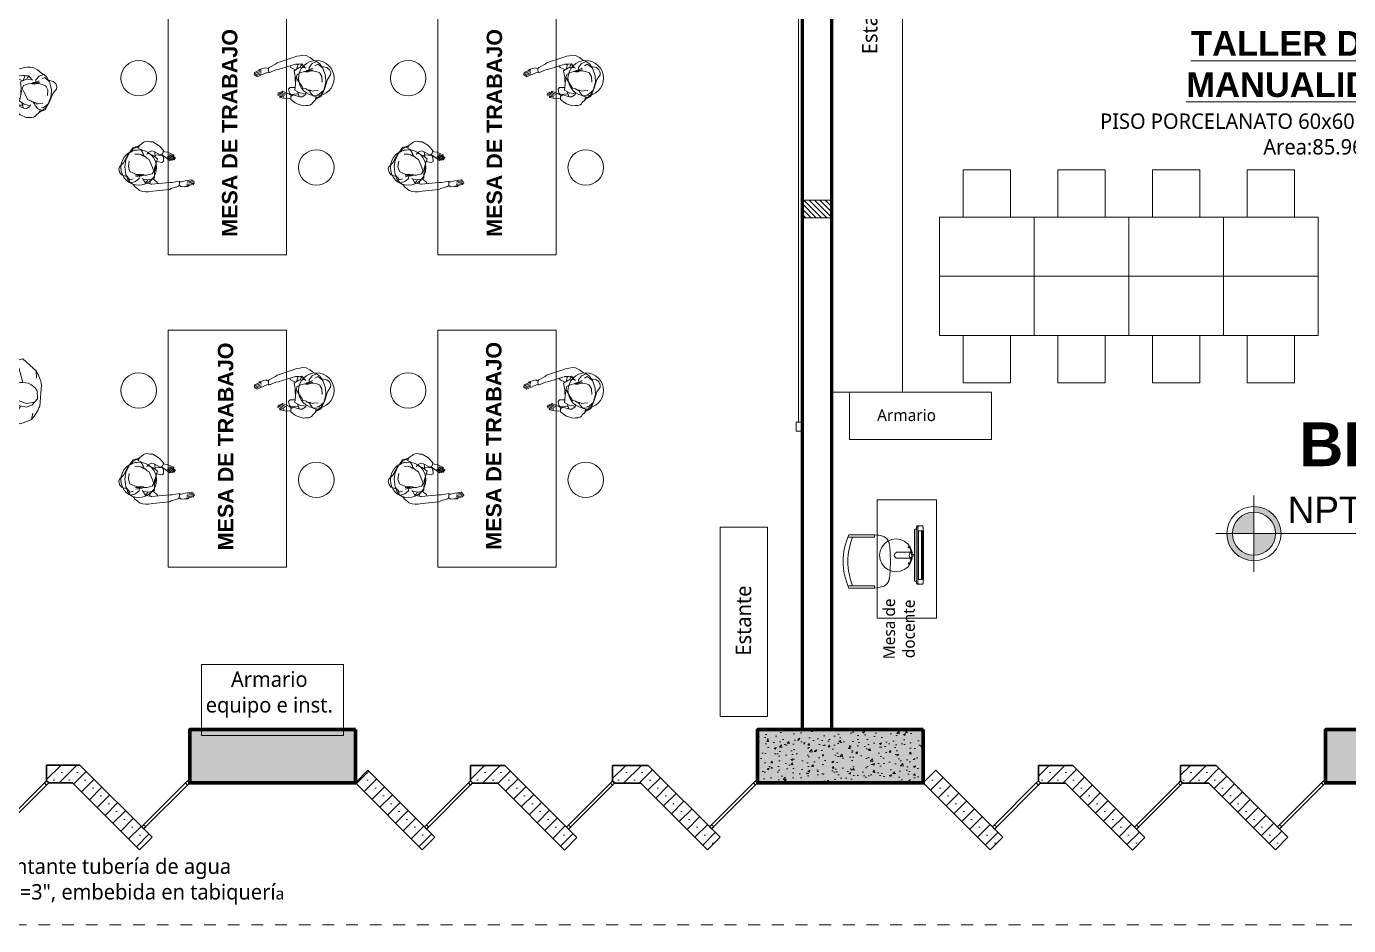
# Model space of a CAD drawing. Header units: millimetres. Extents: x 1 to 121, y 0 to 90.
# Drawn here: x 29.97 to 41.14, y 10.22 to 17.82 of the extents above; entities that cross this region are included whole.
import ezdxf
from ezdxf import colors
from ezdxf.entities.mleader import LeaderData, LeaderLine
from ezdxf.enums import TextEntityAlignment as Align
from ezdxf.math import Vec2, Vec3

# ---------------------------------------------------------------- set-up
doc = ezdxf.new("R2010")
doc.units = ezdxf.units.MM
doc.linetypes.add('DASHED2', pattern=[0.375, 0.25, -0.125])
doc.linetypes.add('HIDDEN2', pattern=[0.1875, 0.125, -0.0625])
doc.layers.add('01', color=7, linetype='Continuous', lineweight=5, true_color=0xcc6600)
for name, color, linetype, lineweight in [('ArchiCAD Windows_Pen_No__3', 150, 'Continuous', 0), ('COLUMNAS 50', 32, 'Continuous', 70), ('COLUMNETASSS', 211, 'Continuous', 20), ('Equipamiento SR', 23, 'Continuous', 0), ('GRAFO 0 BLANCO', 7, 'Continuous', 0), ('GRAFO01', 7, 'Continuous', 0), ('letras sr', 7, 'Continuous', 5), ('MOBILIARIO_Pen_No__1', 7, 'Continuous', 13), ('Muros el', 144, 'Continuous', 60), ('PERSONAS', 8, 'Continuous', 0), ('proyecciones', 1, 'DASHED2', 5), ('TABIQUERIA DE DRYWALL', 221, 'Continuous', 30), ('TEXTO 100', 7, 'Continuous', 20), ('TEXTOS-SUBTITULO', 7, 'Continuous', 30), ('texturas 1', 251, 'Continuous', 5), ('Vanos', 140, 'Continuous', 5)]:
    doc.layers.add(name, color=color, linetype=linetype, lineweight=lineweight)
doc.styles.add('Generales', font='trebuc.ttf', dxfattribs={"height": 0.1})
doc.styles.add('JOS', font='arial.ttf', dxfattribs={"height": 1})
doc.styles.add('Santa Rosa 1 50', font='trebuc.ttf')
doc.styles.add('TURBO_BASS', font='swisseb.ttf')
doc.styles.add('TURBO_NPT', font='sanssb__.ttf')
pattern_1 = [(45, (-110.93088, 77.73742), (-0.06629126, 0.06629126), []), (45, (-110.86459, 77.73742), (-0.06629126, 0.06629126), [0, -0.09375])]

# ---------------------------------------------------------------- blocks, each defined once
blk = doc.blocks.new('A$C0F2E3FFB')
at = {"layer": 'PERSONAS'}
for p, q in [((0.316, 0.697), (0.312, 0.693)), ((0.312, 0.693), (0.331, 0.632)), ((0.321, 0.699), (0.316, 0.697)), ((0.331, 0.678), (0.321, 0.699)), ((0.326, 0.709), (0.322, 0.706)), ((0.322, 0.706), (0.338, 0.65)), ((0.332, 0.709), (0.326, 0.709)), ((0.336, 0.718), (0.331, 0.716)), ((0.331, 0.716), (0.349, 0.65)), ((0.331, 0.632), (0.343, 0.597)), ((0.336, 0.698), (0.332, 0.709)), ((0.341, 0.719), (0.336, 0.718)), ((0.349, 0.696), (0.341, 0.719)), ((0.35, 0.712), (0.346, 0.71)), ((0.346, 0.71), (0.362, 0.65)), ((0.355, 0.712), (0.35, 0.712)), ((0.371, 0.66), (0.355, 0.712)), ((0.372, 0.667), (0.371, 0.648)), ((0.376, 0.67), (0.372, 0.667)), ((0.38, 0.663), (0.376, 0.67)), ((0.384, 0.631), (0.38, 0.663)), ((0.39, 0.599), (0.384, 0.631)), ((0.11, 0.498), (0.104, 0.497)), ((0.106, 0.477), (0.11, 0.498)), ((0.124, 0.514), (0.107, 0.483)), ((0.108, 0.458), (0.134, 0.51)), ((0.118, 0.448), (0.145, 0.505)), ((0.136, 0.508), (0.121, 0.486)), ((0.129, 0.515), (0.124, 0.514)), ((0.134, 0.51), (0.129, 0.515)), ((0.141, 0.509), (0.136, 0.508)), ((0.145, 0.505), (0.141, 0.509)), ((0.364, 0.581), (0.339, 0.578)), ((0.339, 0.578), (0.36, 0.51)), ((0.343, 0.597), (0.346, 0.585)), ((0.346, 0.585), (0.348, 0.579)), ((0.36, 0.51), (0.362, 0.49)), ((0.384, 0.578), (0.364, 0.581)), ((0.381, 0.588), (0.39, 0.599)), ((0.382, 0.578), (0.381, 0.588)), ((0.39, 0.57), (0.384, 0.578)), ((0.415, 0.509), (0.39, 0.57)), ((0.426, 0.494), (0.415, 0.509)), ((0.07, 0.397), (0.037, 0.358)), ((0.099, 0.393), (0.07, 0.397)), ((0.081, 0.411), (0.077, 0.396)), ((0.091, 0.465), (0.08, 0.437)), ((0.08, 0.437), (0.081, 0.411)), ((0.1, 0.494), (0.091, 0.465)), ((0.114, 0.371), (0.099, 0.393)), ((0.104, 0.497), (0.1, 0.494)), ((0.1, 0.457), (0.106, 0.477)), ((0.106, 0.382), (0.111, 0.389)), ((0.111, 0.389), (0.113, 0.393)), ((0.113, 0.393), (0.129, 0.42)), ((0.132, 0.404), (0.118, 0.392)), ((0.132, 0.404), (0.118, 0.392)), ((0.118, 0.392), (0.118, 0.322)), ((0.118, 0.392), (0.118, 0.322)), ((0.125, 0.439), (0.15, 0.488)), ((0.129, 0.42), (0.155, 0.467)), ((0.141, 0.492), (0.131, 0.475)), ((0.171, 0.409), (0.132, 0.404)), ((0.171, 0.409), (0.132, 0.404)), ((0.147, 0.473), (0.133, 0.455)), ((0.146, 0.492), (0.141, 0.492)), ((0.15, 0.488), (0.146, 0.492)), ((0.152, 0.474), (0.147, 0.473)), ((0.155, 0.467), (0.152, 0.474)), ((0.183, 0.394), (0.171, 0.409)), ((0.183, 0.394), (0.171, 0.409)), ((0.18, 0.346), (0.183, 0.394)), ((0.18, 0.346), (0.183, 0.394)), ((0.362, 0.49), (0.398, 0.322)), ((0.388, 0.378), (0.371, 0.371)), ((0.386, 0.377), (0.371, 0.371)), ((0.461, 0.339), (0.426, 0.494)), ((0, 0.237), (0.002, 0.262)), ((0.026, 0.342), (0.001, 0.288)), ((0.002, 0.263), (0.001, 0.288)), ((0.037, 0.358), (0.026, 0.342)), ((0.087, 0.287), (0.088, 0.31)), ((0.105, 0.253), (0.087, 0.287)), ((0.088, 0.31), (0.114, 0.371)), ((0.14, 0.327), (0.091, 0.316)), ((0.124, 0.246), (0.105, 0.253)), ((0.127, 0.307), (0.112, 0.251)), ((0.14, 0.327), (0.118, 0.322)), ((0.155, 0.351), (0.127, 0.307)), ((0.245, 0.333), (0.155, 0.351)), ((0.157, 0.245), (0.162, 0.254)), ((0.168, 0.273), (0.162, 0.254)), ((0.183, 0.28), (0.168, 0.273)), ((0.241, 0.311), (0.183, 0.28)), ((0.245, 0.34), (0.219, 0.338)), ((0.273, 0.327), (0.241, 0.311)), ((0.336, 0.342), (0.245, 0.333)), ((0.269, 0.336), (0.245, 0.34)), ((0.301, 0.315), (0.273, 0.327)), ((0.314, 0.28), (0.301, 0.315)), ((0.318, 0.268), (0.314, 0.28)), ((0.32, 0.246), (0.318, 0.268)), ((0.359, 0.295), (0.336, 0.342)), ((0.371, 0.371), (0.344, 0.327)), ((0.395, 0.299), (0.348, 0.317)), ((0.36, 0.239), (0.359, 0.295)), ((0.394, 0.263), (0.36, 0.239)), ((0.377, 0.275), (0.361, 0.282)), ((0.377, 0.275), (0.361, 0.282)), ((0.384, 0.268), (0.377, 0.275)), ((0.384, 0.268), (0.394, 0.272)), ((0.384, 0.256), (0.384, 0.268)), ((0.389, 0.301), (0.398, 0.324)), ((0.398, 0.322), (0.394, 0.287)), ((0.394, 0.287), (0.394, 0.263)), ((0.394, 0.287), (0.394, 0.287)), ((0.394, 0.287), (0.394, 0.287)), ((0.472, 0.302), (0.461, 0.339)), ((0.472, 0.302), (0.473, 0.276)), ((0.475, 0.248), (0.473, 0.276)), ((0, 0.237), (0.005, 0.217)), ((0.005, 0.217), (0.014, 0.203)), ((0.014, 0.203), (0.024, 0.194)), ((0.024, 0.194), (0.044, 0.169)), ((0.044, 0.169), (0.061, 0.152)), ((0.044, 0.169), (0.074, 0.158)), ((0.061, 0.152), (0.06, 0.142)), ((0.06, 0.142), (0.074, 0.11)), ((0.082, 0.176), (0.066, 0.141)), ((0.087, 0.112), (0.066, 0.141)), ((0.086, 0.183), (0.082, 0.176)), ((0.086, 0.183), (0.121, 0.209)), ((0.098, 0.146), (0.093, 0.13)), ((0.093, 0.13), (0.129, 0.081)), ((0.129, 0.21), (0.121, 0.209)), ((0.129, 0.21), (0.147, 0.227)), ((0.143, 0.209), (0.131, 0.188)), ((0.131, 0.188), (0.131, 0.173)), ((0.131, 0.173), (0.133, 0.132)), ((0.143, 0.209), (0.148, 0.234)), ((0.148, 0.234), (0.157, 0.245)), ((0.3, 0.106), (0.309, 0.128)), ((0.309, 0.128), (0.321, 0.168)), ((0.315, 0.207), (0.316, 0.231)), ((0.319, 0.192), (0.315, 0.207)), ((0.316, 0.231), (0.319, 0.236)), ((0.319, 0.236), (0.32, 0.246)), ((0.321, 0.168), (0.319, 0.192)), ((0.324, 0.23), (0.32, 0.246)), ((0.33, 0.225), (0.324, 0.23)), ((0.324, 0.207), (0.324, 0.23)), ((0.34, 0.177), (0.324, 0.215)), ((0.33, 0.163), (0.324, 0.207)), ((0.333, 0.199), (0.33, 0.225)), ((0.356, 0.198), (0.333, 0.199)), ((0.345, 0.167), (0.34, 0.177)), ((0.36, 0.239), (0.352, 0.228)), ((0.39, 0.167), (0.356, 0.198)), ((0.378, 0.115), (0.365, 0.142)), ((0.393, 0.159), (0.39, 0.167)), ((0.405, 0.123), (0.393, 0.159)), ((0.404, 0.127), (0.409, 0.133)), ((0.409, 0.133), (0.426, 0.158)), ((0.426, 0.158), (0.438, 0.169)), ((0.438, 0.169), (0.448, 0.183)), ((0.448, 0.183), (0.468, 0.216)), ((0.468, 0.216), (0.475, 0.248)), ((0.148, 0.07), (0.074, 0.11)), ((0.121, 0.091), (0.087, 0.112)), ((0.129, 0.081), (0.2, 0.055)), ((0.148, 0.07), (0.226, 0.037)), ((0.197, 0.056), (0.148, 0.07)), ((0.2, 0.055), (0.263, 0.052)), ((0.207, 0.089), (0.26, 0.086)), ((0.226, 0.037), (0.268, 0.003)), ((0.26, 0.086), (0.293, 0.102)), ((0.263, 0.052), (0.337, 0.07)), ((0.268, 0.003), (0.289, 0)), ((0.289, 0), (0.317, 0.01)), ((0.293, 0.102), (0.3, 0.106)), ((0.317, 0.01), (0.34, 0.031)), ((0.337, 0.07), (0.378, 0.115)), ((0.34, 0.073), (0.381, 0.094)), ((0.353, 0.079), (0.34, 0.031)), ((0.381, 0.094), (0.382, 0.097)), ((0.382, 0.097), (0.405, 0.123))]:
    blk.add_line(p, q, dxfattribs=at)
blk = doc.blocks.new('A$C727919A8')
at = {"layer": 'Equipamiento SR', "color": 7}
for p, q in [((0.359, 0.771), (0.169, 0.709)), ((0.127, 0.639), (0.07, 0.613)), ((0.219, 0.666), (0.205, 0.617)), ((0.236, 0.694), (0.219, 0.666)), ((0.304, 0.726), (0.236, 0.694)), ((0.375, 0.702), (0.304, 0.726)), ((0.345, 0.711), (0.384, 0.649)), ((0.417, 0.66), (0.375, 0.702)), ((0.384, 0.649), (0.389, 0.574)), ((0.431, 0.599), (0.417, 0.66)), ((0.581, 0.674), (0.631, 0.425)), ((0.069, 0.615), (0.012, 0.452)), ((0.106, 0.451), (0.216, 0.54)), ((0.205, 0.617), (0.203, 0.592)), ((0.203, 0.592), (0.21, 0.563)), ((0.21, 0.563), (0.217, 0.538)), ((0.217, 0.538), (0.226, 0.519)), ((0.222, 0.458), (0.236, 0.507)), ((0.226, 0.519), (0.271, 0.465)), ((0.389, 0.574), (0.403, 0.519)), ((0.403, 0.519), (0.394, 0.491)), ((0.398, 0.492), (0.423, 0.535)), ((0.423, 0.535), (0.431, 0.599)), ((0.44, 0.522), (0.426, 0.56)), ((0.52, 0.592), (0.43, 0.604)), ((0.57, 0.445), (0.52, 0.592)), ((0.012, 0.452), (0.148, 0.275)), ((0.185, 0.32), (0.106, 0.451)), ((0.271, 0.465), (0.297, 0.455)), ((0.297, 0.455), (0.278, 0.464)), ((0.297, 0.455), (0.376, 0.473)), ((0.323, 0.462), (0.297, 0.455)), ((0.307, 0.457), (0.307, 0.458)), ((0.394, 0.491), (0.375, 0.473)), ((0.376, 0.473), (0.398, 0.492)), ((0.539, 0.359), (0.542, 0.377)), ((0.542, 0.377), (0.556, 0.4)), ((0.556, 0.374), (0.549, 0.36)), ((0.556, 0.4), (0.577, 0.418)), ((0.58, 0.388), (0.556, 0.374)), ((0.565, 0.334), (0.58, 0.388)), ((0.572, 0.441), (0.57, 0.445)), ((0.578, 0.438), (0.572, 0.441)), ((0.621, 0.375), (0.575, 0.314)), ((0.577, 0.418), (0.578, 0.438)), ((0.582, 0.437), (0.578, 0.438)), ((0.605, 0.428), (0.582, 0.437)), ((0.613, 0.431), (0.605, 0.428)), ((0.631, 0.425), (0.613, 0.431)), ((0.625, 0.427), (0.621, 0.375)), ((0.148, 0.275), (0.16, 0.29)), ((0.152, 0.28), (0.185, 0.24)), ((0.16, 0.29), (0.168, 0.292)), ((0.168, 0.292), (0.178, 0.309)), ((0.178, 0.309), (0.182, 0.313)), ((0.182, 0.313), (0.185, 0.32)), ((0.196, 0.3), (0.182, 0.312)), ((0.224, 0.297), (0.196, 0.3)), ((0.26, 0.268), (0.206, 0.251)), ((0.211, 0.273), (0.239, 0.275)), ((0.229, 0.258), (0.211, 0.273)), ((0.248, 0.286), (0.224, 0.297)), ((0.239, 0.275), (0.253, 0.268)), ((0.261, 0.273), (0.248, 0.286)), ((0.253, 0.268), (0.261, 0.273)), ((0.29, 0.253), (0.26, 0.268)), ((0.521, 0.327), (0.537, 0.357)), ((0.539, 0.358), (0.537, 0.357)), ((0.575, 0.37), (0.549, 0.362)), ((0.566, 0.314), (0.565, 0.334)), ((0.651, 0.266), (0.621, 0.359)), ((0.185, 0.24), (0.191, 0.238)), ((0.221, 0.127), (0.191, 0.221))]:
    blk.add_line(p, q, dxfattribs=at)
at = {"layer": 'Equipamiento SR'}
for p, q in [((0.445, 0.739), (0.504, 0.75)), ((0.504, 0.75), (0.581, 0.674)), ((0.521, 0.327), (0.29, 0.253)), ((0.576, 0.063), (0.65, 0.238)), ((0.4, 0.006), (0.238, 0.105)), ((0.551, 0.04), (0.433, 0.002))]:
    blk.add_line(p, q, dxfattribs=at)
at = {"layer": 'Equipamiento SR', "color": 7}
for centre, radius in [((0.552, 0.226), 0.0335), ((0.552, 0.226), 0.0287), ((0.438, 0.166), 0.0746), ((0.438, 0.166), 0.0269)]:
    blk.add_circle(centre, radius, dxfattribs=at)
at = {"layer": 'Equipamiento SR'}
for centre, radius, start, end in [((0.377, 0.395), 0.377, 70.3124, 92.7215), ((0.364, 0.452), 0.142, 177.8382, 205.2936), ((0.265, 0.424), 0.0436, 227.1122, 284.0092), ((0.612, 0.253), 0.0404, 337.2396, 17.8409), ((0.259, 0.14), 0.0404, 197.8409, 238.4421), ((0.421, 0.04), 0.0404, 238.4421, 287.8409), ((0.539, 0.078), 0.0404, 287.8409, 337.2396)]:
    blk.add_arc(centre, radius, start, end, dxfattribs=at)
at = {"layer": 'Equipamiento SR', "color": 7}
for centre, radius, start, end in [((0.377, 0.395), 0.377, 123.5049, 144.5899), ((0.298, 0.507), 0.142, 338.3804, 5.8358), ((0.186, 0.462), 0.121, 317.7336, 357.5777), ((0.475, 0.528), 0.121, 208.0316, 225.9403), ((0.399, 0.485), 0.0436, 259.6647, 316.5617), ((0.214, 0.228), 0.0242, 107.8409, 197.8409), ((0.544, 0.361), 0.00519, 206.2492, 347.3709), ((0.57, 0.32), 0.00764, 240.218, 310.9731), ((0.598, 0.352), 0.0242, 17.8409, 42.7473)]:
    blk.add_arc(centre, radius, start, end, dxfattribs=at)
blk = doc.blocks.new('Picture 18')
at = {"layer": 'Equipamiento SR', "linetype": 'Continuous'}
for p, q in [((0.075, 0), (0, 0)), ((0, 0), (0, -0.05)), ((4.125, 0), (0.075, 0)), ((0.075, 0), (0.075, -0.03)), ((0.075, -0.05), (0.075, 0)), ((4.125, -0.03), (4.125, 0)), ((4.2, 0), (4.125, 0)), ((4.125, 0), (4.125, -0.05)), ((4.2, -0.05), (4.2, 0)), ((0, -0.05), (0.075, -0.05)), ((0.075, -0.03), (4.125, -0.03)), ((4.125, -0.05), (4.2, -0.05))]:
    blk.add_line(p, q, dxfattribs=at)
blk = doc.blocks.new('A$C0C667B88')
at = {"layer": 'Equipamiento SR'}
for p, q in [((0.04, 0.745), (0.265, 0.745)), ((0.049, 0.765), (0.159, 0.765)), ((0.135, 0.765), (0.265, 0.765)), ((0.16, 0.765), (0.265, 0.765)), ((0.265, 0.765), (0.265, 0.745)), ((0.04, 0.335), (0.265, 0.335)), ((0.265, 0.335), (0.265, 0.315)), ((0.049, 0.315), (0.159, 0.315)), ((0.135, 0.315), (0.265, 0.315)), ((0.16, 0.315), (0.265, 0.315))]:
    blk.add_line(p, q, dxfattribs=at)
for points in [[(0.4, 0.54), (0.4, 0.553), (0.4, 0.566), (0.399, 0.579), (0.399, 0.591), (0.399, 0.603), (0.398, 0.614), (0.397, 0.625), (0.397, 0.635), (0.396, 0.643), (0.395, 0.651), (0.395, 0.658), (0.394, 0.665), (0.393, 0.671), (0.392, 0.676), (0.391, 0.681), (0.39, 0.685), (0.39, 0.69), (0.389, 0.694), (0.388, 0.697), (0.387, 0.701), (0.386, 0.704), (0.385, 0.707), (0.383, 0.71), (0.382, 0.713), (0.381, 0.716), (0.379, 0.718), (0.378, 0.72), (0.376, 0.723), (0.375, 0.725), (0.373, 0.727), (0.371, 0.729), (0.37, 0.731), (0.368, 0.733), (0.366, 0.735), (0.364, 0.737), (0.361, 0.739), (0.359, 0.741), (0.356, 0.743), (0.352, 0.745), (0.349, 0.747), (0.344, 0.749), (0.339, 0.751), (0.333, 0.754), (0.324, 0.756), (0.314, 0.758), (0.301, 0.761), (0.285, 0.763), (0.265, 0.765)], [(0.4, 0.54), (0.4, 0.527), (0.4, 0.514), (0.399, 0.502), (0.399, 0.489), (0.399, 0.477), (0.398, 0.466), (0.397, 0.456), (0.397, 0.446), (0.396, 0.437), (0.395, 0.429), (0.395, 0.422), (0.394, 0.416), (0.393, 0.41), (0.392, 0.405), (0.391, 0.4), (0.39, 0.395), (0.39, 0.391), (0.389, 0.387), (0.388, 0.383), (0.387, 0.38), (0.386, 0.376), (0.385, 0.373), (0.383, 0.37), (0.382, 0.368), (0.381, 0.365), (0.379, 0.363), (0.378, 0.36), (0.376, 0.358), (0.375, 0.356), (0.373, 0.354), (0.371, 0.352), (0.37, 0.35), (0.368, 0.348), (0.366, 0.346), (0.364, 0.344), (0.361, 0.342), (0.359, 0.34), (0.356, 0.338), (0.352, 0.336), (0.349, 0.334), (0.344, 0.332), (0.339, 0.329), (0.333, 0.327), (0.324, 0.325), (0.314, 0.322), (0.301, 0.32), (0.285, 0.318), (0.265, 0.315)]]:
    blk.add_lwpolyline(points, dxfattribs=at)
for centre, start, end in [((0.54, 0.54), 155.3885, 204.6115), ((0.58, 0.54), 157.7008, 202.2992)]:
    blk.add_arc(centre, 0.54, start, end, dxfattribs=at)
blk = doc.blocks.new('A$C3689293D')
at = {"layer": 'Equipamiento SR'}
for p, q in [((0.95, 0.7), (0.05, 0.7)), ((0.221, 0.584), (0.222, 0.585)), ((0.221, 0.583), (0.221, 0.584)), ((0.221, 0.583), (0.221, 0.549)), ((0.222, 0.585), (0.225, 0.585)), ((0.225, 0.585), (0.228, 0.586)), ((0.228, 0.586), (0.232, 0.587)), ((0.232, 0.587), (0.237, 0.588)), ((0.237, 0.588), (0.242, 0.588)), ((0.242, 0.588), (0.249, 0.589)), ((0.249, 0.589), (0.255, 0.589)), ((0.255, 0.589), (0.262, 0.59)), ((0.262, 0.59), (0.27, 0.59)), ((0.262, 0.585), (0.673, 0.585)), ((0.262, 0.585), (0.262, 0.578)), ((0.262, 0.578), (0.673, 0.578)), ((0.262, 0.578), (0.262, 0.577)), ((0.262, 0.577), (0.27, 0.577)), ((0.262, 0.577), (0.262, 0.577)), ((0.262, 0.577), (0.262, 0.573)), ((0.265, 0.573), (0.262, 0.573)), ((0.262, 0.573), (0.262, 0.547)), ((0.269, 0.574), (0.265, 0.573)), ((0.272, 0.574), (0.269, 0.574)), ((0.27, 0.59), (0.276, 0.59)), ((0.27, 0.577), (0.276, 0.577)), ((0.276, 0.574), (0.272, 0.574)), ((0.276, 0.59), (0.66, 0.59)), ((0.276, 0.577), (0.66, 0.577)), ((0.66, 0.574), (0.276, 0.574)), ((0.666, 0.59), (0.66, 0.59)), ((0.666, 0.577), (0.66, 0.577)), ((0.66, 0.574), (0.663, 0.574)), ((0.663, 0.574), (0.667, 0.574)), ((0.673, 0.59), (0.666, 0.59)), ((0.673, 0.577), (0.666, 0.577)), ((0.667, 0.574), (0.67, 0.573)), ((0.67, 0.573), (0.673, 0.573)), ((0.68, 0.589), (0.673, 0.59)), ((0.673, 0.585), (0.673, 0.578)), ((0.673, 0.577), (0.673, 0.578)), ((0.673, 0.577), (0.673, 0.577)), ((0.673, 0.573), (0.673, 0.577)), ((0.673, 0.547), (0.673, 0.573)), ((0.687, 0.589), (0.68, 0.589)), ((0.693, 0.588), (0.687, 0.589)), ((0.699, 0.588), (0.693, 0.588)), ((0.704, 0.587), (0.699, 0.588)), ((0.708, 0.586), (0.704, 0.587)), ((0.711, 0.585), (0.708, 0.586)), ((0.713, 0.585), (0.711, 0.585)), ((0.714, 0.584), (0.713, 0.585)), ((0.714, 0.583), (0.714, 0.584)), ((0.714, 0.583), (0.714, 0.549)), ((0.221, 0.536), (0.221, 0.549)), ((0.221, 0.549), (0.221, 0.548)), ((0.221, 0.548), (0.222, 0.547)), ((0.221, 0.536), (0.221, 0.535)), ((0.221, 0.535), (0.222, 0.534)), ((0.222, 0.547), (0.225, 0.546)), ((0.222, 0.534), (0.225, 0.533)), ((0.225, 0.546), (0.228, 0.545)), ((0.225, 0.533), (0.228, 0.533)), ((0.228, 0.545), (0.232, 0.544)), ((0.228, 0.533), (0.232, 0.532)), ((0.232, 0.544), (0.237, 0.544)), ((0.232, 0.532), (0.237, 0.531)), ((0.237, 0.544), (0.242, 0.543)), ((0.237, 0.531), (0.242, 0.53)), ((0.242, 0.543), (0.249, 0.543)), ((0.242, 0.53), (0.248, 0.53)), ((0.248, 0.517), (0.248, 0.53)), ((0.248, 0.53), (0.249, 0.53)), ((0.248, 0.517), (0.249, 0.517)), ((0.249, 0.543), (0.255, 0.542)), ((0.249, 0.53), (0.255, 0.53)), ((0.249, 0.517), (0.249, 0.516)), ((0.249, 0.516), (0.25, 0.516)), ((0.25, 0.516), (0.252, 0.515)), ((0.252, 0.515), (0.254, 0.515)), ((0.254, 0.515), (0.256, 0.515)), ((0.255, 0.542), (0.262, 0.542)), ((0.255, 0.53), (0.262, 0.529)), ((0.256, 0.515), (0.259, 0.514)), ((0.259, 0.514), (0.262, 0.514)), ((0.262, 0.547), (0.673, 0.547)), ((0.262, 0.542), (0.27, 0.542)), ((0.262, 0.529), (0.27, 0.529)), ((0.262, 0.514), (0.265, 0.514)), ((0.265, 0.514), (0.269, 0.514)), ((0.269, 0.514), (0.272, 0.514)), ((0.27, 0.542), (0.276, 0.542)), ((0.27, 0.529), (0.276, 0.529)), ((0.272, 0.514), (0.276, 0.514)), ((0.276, 0.542), (0.66, 0.542)), ((0.276, 0.529), (0.66, 0.529)), ((0.276, 0.514), (0.462, 0.514)), ((0.349, 0.428), (0.371, 0.457)), ((0.4, 0.479), (0.371, 0.457)), ((0.396, 0.466), (0.397, 0.466)), ((0.396, 0.465), (0.396, 0.466)), ((0.396, 0.464), (0.396, 0.465)), ((0.396, 0.464), (0.396, 0.464)), ((0.397, 0.463), (0.396, 0.464)), ((0.397, 0.467), (0.398, 0.468)), ((0.397, 0.466), (0.397, 0.467)), ((0.398, 0.462), (0.397, 0.463)), ((0.397, 0.463), (0.397, 0.463)), ((0.398, 0.469), (0.399, 0.47)), ((0.398, 0.468), (0.398, 0.469)), ((0.399, 0.462), (0.398, 0.462)), ((0.399, 0.47), (0.4, 0.471)), ((0.4, 0.462), (0.399, 0.462)), ((0.4, 0.479), (0.433, 0.493)), ((0.4, 0.471), (0.401, 0.472)), ((0.401, 0.462), (0.4, 0.462)), ((0.401, 0.472), (0.402, 0.472)), ((0.402, 0.463), (0.401, 0.462)), ((0.402, 0.472), (0.403, 0.473)), ((0.402, 0.472), (0.403, 0.473)), ((0.403, 0.463), (0.402, 0.463)), ((0.435, 0.486), (0.403, 0.473)), ((0.404, 0.463), (0.403, 0.463)), ((0.405, 0.464), (0.404, 0.463)), ((0.407, 0.464), (0.405, 0.464)), ((0.407, 0.465), (0.407, 0.464)), ((0.433, 0.493), (0.462, 0.497)), ((0.451, 0.488), (0.435, 0.486)), ((0.437, 0.477), (0.444, 0.478)), ((0.444, 0.478), (0.443, 0.473)), ((0.443, 0.365), (0.443, 0.473)), ((0.446, 0.482), (0.444, 0.478)), ((0.446, 0.482), (0.452, 0.489)), ((0.45, 0.486), (0.452, 0.489)), ((0.45, 0.486), (0.45, 0.482)), ((0.45, 0.482), (0.45, 0.479)), ((0.452, 0.475), (0.45, 0.479)), ((0.452, 0.489), (0.455, 0.492)), ((0.456, 0.473), (0.452, 0.475)), ((0.458, 0.494), (0.455, 0.492)), ((0.46, 0.471), (0.456, 0.473)), ((0.458, 0.494), (0.462, 0.495)), ((0.464, 0.469), (0.46, 0.471)), ((0.462, 0.497), (0.462, 0.514)), ((0.462, 0.514), (0.475, 0.514)), ((0.462, 0.495), (0.462, 0.497)), ((0.462, 0.491), (0.462, 0.495)), ((0.463, 0.489), (0.462, 0.487)), ((0.463, 0.489), (0.462, 0.488)), ((0.462, 0.488), (0.462, 0.487)), ((0.464, 0.469), (0.469, 0.469)), ((0.469, 0.469), (0.474, 0.47)), ((0.475, 0.487), (0.474, 0.485)), ((0.474, 0.485), (0.475, 0.486)), ((0.474, 0.47), (0.479, 0.471)), ((0.475, 0.514), (0.66, 0.514)), ((0.475, 0.514), (0.475, 0.497)), ((0.475, 0.497), (0.475, 0.495)), ((0.475, 0.497), (0.505, 0.493)), ((0.477, 0.494), (0.475, 0.495)), ((0.475, 0.495), (0.475, 0.49)), ((0.475, 0.486), (0.475, 0.487)), ((0.481, 0.492), (0.477, 0.494)), ((0.479, 0.471), (0.482, 0.473)), ((0.485, 0.49), (0.481, 0.492)), ((0.482, 0.473), (0.485, 0.476)), ((0.487, 0.487), (0.485, 0.49)), ((0.485, 0.49), (0.49, 0.483)), ((0.485, 0.476), (0.487, 0.48)), ((0.486, 0.488), (0.503, 0.486)), ((0.487, 0.483), (0.487, 0.487)), ((0.487, 0.48), (0.487, 0.483)), ((0.493, 0.479), (0.49, 0.483)), ((0.494, 0.474), (0.493, 0.479)), ((0.501, 0.477), (0.493, 0.478)), ((0.494, 0.367), (0.494, 0.474)), ((0.503, 0.486), (0.535, 0.473)), ((0.505, 0.493), (0.539, 0.479)), ((0.531, 0.465), (0.532, 0.464)), ((0.532, 0.464), (0.533, 0.464)), ((0.533, 0.464), (0.534, 0.463)), ((0.534, 0.463), (0.535, 0.463)), ((0.536, 0.472), (0.535, 0.473)), ((0.535, 0.463), (0.537, 0.463)), ((0.537, 0.472), (0.536, 0.472)), ((0.538, 0.471), (0.537, 0.472)), ((0.537, 0.463), (0.538, 0.462)), ((0.539, 0.47), (0.538, 0.471)), ((0.538, 0.462), (0.539, 0.462)), ((0.539, 0.479), (0.568, 0.457)), ((0.54, 0.469), (0.539, 0.47)), ((0.539, 0.462), (0.54, 0.462)), ((0.541, 0.468), (0.54, 0.469)), ((0.54, 0.462), (0.541, 0.463)), ((0.54, 0.462), (0.54, 0.462)), ((0.541, 0.467), (0.541, 0.468)), ((0.542, 0.466), (0.541, 0.467)), ((0.541, 0.463), (0.542, 0.463)), ((0.542, 0.466), (0.542, 0.466)), ((0.542, 0.465), (0.542, 0.466)), ((0.542, 0.464), (0.542, 0.465)), ((0.542, 0.464), (0.542, 0.464)), ((0.542, 0.463), (0.542, 0.464)), ((0.568, 0.457), (0.59, 0.428)), ((0.666, 0.542), (0.66, 0.542)), ((0.666, 0.529), (0.66, 0.529)), ((0.663, 0.514), (0.66, 0.514)), ((0.667, 0.514), (0.663, 0.514)), ((0.673, 0.542), (0.666, 0.542)), ((0.673, 0.529), (0.666, 0.529)), ((0.67, 0.514), (0.667, 0.514)), ((0.673, 0.514), (0.67, 0.514)), ((0.68, 0.542), (0.673, 0.542)), ((0.68, 0.53), (0.673, 0.529)), ((0.677, 0.514), (0.673, 0.514)), ((0.679, 0.515), (0.677, 0.514)), ((0.682, 0.515), (0.679, 0.515)), ((0.687, 0.543), (0.68, 0.542)), ((0.687, 0.53), (0.68, 0.53)), ((0.684, 0.515), (0.682, 0.515)), ((0.685, 0.516), (0.684, 0.515)), ((0.686, 0.516), (0.685, 0.516)), ((0.687, 0.517), (0.686, 0.516)), ((0.693, 0.543), (0.687, 0.543)), ((0.687, 0.517), (0.687, 0.53)), ((0.693, 0.53), (0.687, 0.53)), ((0.687, 0.53), (0.687, 0.53)), ((0.687, 0.517), (0.687, 0.517)), ((0.699, 0.544), (0.693, 0.543)), ((0.699, 0.531), (0.693, 0.53)), ((0.704, 0.544), (0.699, 0.544)), ((0.704, 0.532), (0.699, 0.531)), ((0.708, 0.545), (0.704, 0.544)), ((0.708, 0.533), (0.704, 0.532)), ((0.711, 0.546), (0.708, 0.545)), ((0.711, 0.533), (0.708, 0.533)), ((0.713, 0.547), (0.711, 0.546)), ((0.713, 0.534), (0.711, 0.533)), ((0.714, 0.548), (0.713, 0.547)), ((0.714, 0.535), (0.713, 0.534)), ((0.714, 0.536), (0.714, 0.549)), ((0.714, 0.549), (0.714, 0.548)), ((0.714, 0.536), (0.714, 0.535)), ((0.33, 0.359), (0.335, 0.395)), ((0.335, 0.323), (0.33, 0.359)), ((0.335, 0.395), (0.349, 0.428)), ((0.443, 0.365), (0.444, 0.361)), ((0.447, 0.356), (0.444, 0.361)), ((0.447, 0.356), (0.452, 0.35)), ((0.456, 0.347), (0.452, 0.35)), ((0.46, 0.345), (0.456, 0.347)), ((0.464, 0.344), (0.46, 0.345)), ((0.469, 0.343), (0.464, 0.344)), ((0.469, 0.343), (0.474, 0.344)), ((0.474, 0.344), (0.479, 0.346)), ((0.479, 0.346), (0.482, 0.348)), ((0.482, 0.348), (0.485, 0.351)), ((0.491, 0.357), (0.485, 0.351)), ((0.493, 0.362), (0.491, 0.357)), ((0.494, 0.367), (0.493, 0.362)), ((0.59, 0.428), (0.604, 0.395)), ((0.604, 0.395), (0.608, 0.359)), ((0.608, 0.359), (0.604, 0.323)), ((0.349, 0.289), (0.335, 0.323)), ((0.371, 0.26), (0.349, 0.289)), ((0.4, 0.238), (0.371, 0.26)), ((0.4, 0.238), (0.433, 0.224)), ((0.469, 0.219), (0.433, 0.224)), ((0.469, 0.219), (0.505, 0.224)), ((0.539, 0.238), (0.505, 0.224)), ((0.568, 0.26), (0.539, 0.238)), ((0.59, 0.289), (0.568, 0.26)), ((0.604, 0.323), (0.59, 0.289))]:
    blk.add_line(p, q, dxfattribs=at)
blk.add_lwpolyline([(1, 0.7), (0, 0.7), (0, 0.2), (1, 0.2), (1, 0.7)], dxfattribs=at)
blk = doc.blocks.new('A$C193A7AE6')
at = {"layer": '01', "true_color": 0x636466}
h = blk.add_hatch(dxfattribs=at)
h.set_pattern_fill('ANSI31', color=251, scale=0.01, angle=-90)
h.set_pattern_definition([(315, (-134.044802, -149.728226), (0.0224506403, 0.0224506403), [])])
h.paths.add_polyline_path([(0, 0.15), (0, 0), (0.25, 0), (0.25, 0.15)])
at = {"layer": 'COLUMNETASSS'}
blk.add_lwpolyline([(0, 0.15), (0, 0), (0.25, 0), (0.25, 0.15)], close=True, dxfattribs=at)

msp = doc.modelspace()

# ---------------------------------------------------------------- hatches: boundary and pattern name
at = {"layer": 'GRAFO 0 BLANCO', "true_color": 0xc7c8ca}
h = msp.add_hatch(color=9, dxfattribs=at)
h.dxf.hatch_style = 1
h.paths.add_polyline_path([(32.751, 11.423), (32.751, 11.874), (31.351, 11.874), (31.351, 11.423)])
at = {"layer": 'GRAFO 0 BLANCO'}
h = msp.add_hatch(dxfattribs=at)
h.set_pattern_fill('AR-CONC', color=256, scale=0.024)
h.set_pattern_definition([(50, (-159.58769, 117.53419), (0.17214244, -0.01506051), [0.018, -0.198]), (355, (-159.58769, 117.53419), (-0.03330032, 0.18052611), [0.0144, -0.1584]), (100.451444, (-159.57334, 117.53294), (0.13884212, 0.1654656), [0.01529765, -0.16827411]), (46.1842, (-159.58769, 117.5822), (0.25613792, -0.03972463), [0.027, -0.297]), (96.63564, (-159.56634, 117.57888), (0.22431887, 0.23378846), [0.02294648, -0.2524113]), (351.18416, (-159.5877, 117.5822), (0.22431887, 0.23378846), [0.0216, -0.2376]), (21, (-159.56369, 117.57019), (0.14325769, -0.09662853), [0.018, -0.198]), (326, (-159.56369, 117.57019), (0.05839568, 0.17403601), [0.0144, -0.1584]), (71.451445, (-159.55175, 117.56214), (0.20165337, 0.07740748), [0.01529765, -0.16827411]), (37.5, (-159.58769, 117.53419), (0.002918365, 0.079894525), [0, -0.15648, 0, -0.1608, 0, -0.159]), (7.5, (-159.58769, 117.53419), (0.06313669, 0.09465881), [0, -0.09168, 0, -0.15288, 0, -0.0606]), (327.5, (-159.64121, 117.53419), (0.128117385, -0.00541317), [0, -0.06, 0, -0.1872, 0, -0.2484]), (317.5, (-159.66521, 117.53419), (0.13996468, 0.024025196), [0, -0.078, 0, -0.12432, 0, -0.1764])])
h.paths.add_polyline_path([(37.551, 11.424), (37.551, 11.874), (36.151, 11.874), (36.151, 11.424)])
at = {"layer": 'GRAFO 0 BLANCO', "true_color": 0xc7c8ca}
h = msp.add_hatch(color=9, dxfattribs=at)
h.dxf.hatch_style = 1
h.paths.add_polyline_path([(37.551, 11.424), (37.551, 11.874), (36.151, 11.874), (36.151, 11.424)])
h = msp.add_hatch(color=9, dxfattribs=at)
h.dxf.hatch_style = 1
h.paths.add_polyline_path([(42.351, 11.424), (42.351, 11.874), (40.951, 11.874), (40.951, 11.424)])
at = {"layer": 'TEXTO 100', "ltscale": 1.3}
h = msp.add_hatch(color=256, dxfattribs=at)
edge = h.paths.add_edge_path()
edge.add_line((40.527, 13.53), (40.345, 13.53))
edge.add_line((40.345, 13.53), (40.345, 13.348))
edge.add_arc((40.345, 13.53), 0.182, 270, 360)
edge = h.paths.add_edge_path()
edge.add_arc((40.345, 13.53), 0.182, 90, 180)
edge.add_line((40.162, 13.53), (40.345, 13.53))
edge.add_line((40.345, 13.53), (40.345, 13.712))
edge = h.paths.add_edge_path()
edge.add_line((40.345, 13.759), (40.345, 13.712))
edge.add_arc((40.345, 13.53), 0.182, 0, 90, ccw=False)
edge.add_line((40.527, 13.53), (40.573, 13.53))
edge.add_arc((40.345, 13.53), 0.229, 0, 90)
msp.add_hatch(color=256, dxfattribs=at).paths.add_polyline_path([(40.162, 13.53), (40.116, 13.53, 0.414214), (40.345, 13.302), (40.345, 13.348, -0.414214)])
at = {"layer": 'texturas 1'}
h = msp.add_hatch(dxfattribs=at)
h.set_pattern_fill('SACNCR', color=256)
h.set_pattern_definition(pattern_1)
h.paths.add_polyline_path([(30.142, 11.574), (30.142, 11.441), (30.16, 11.424), (30.361, 11.424), (30.927, 10.858), (31.033, 10.964), (30.423, 11.574)])
h = msp.add_hatch(dxfattribs=at)
h.set_pattern_fill('SACNCR', color=256)
h.set_pattern_definition(pattern_1)
h.paths.add_polyline_path([(32.857, 11.53), (32.751, 11.424), (32.751, 11.424), (33.317, 10.858), (33.423, 10.964)])
h.paths.add_polyline_path([(34.925, 11.572), (34.925, 11.44), (34.942, 11.422), (35.163, 11.422), (35.727, 10.858), (35.833, 10.964), (35.225, 11.572)])
h.paths.add_polyline_path([(33.724, 11.572), (33.724, 11.441), (33.742, 11.422), (33.952, 11.422), (34.518, 10.856), (34.624, 10.962), (34.014, 11.572)])
h = msp.add_hatch(dxfattribs=at)
h.set_pattern_fill('SACNCR', color=256)
h.set_pattern_definition(pattern_1)
h.paths.add_polyline_path([(38.117, 10.858), (38.223, 10.964), (37.657, 11.53), (37.551, 11.424)])
h.paths.add_polyline_path([(39.725, 11.572), (39.725, 11.44), (39.742, 11.422), (39.963, 11.422), (40.527, 10.858), (40.633, 10.964), (40.025, 11.572), (39.822, 11.572), (39.822, 11.572)])
h.paths.add_polyline_path([(38.524, 11.572), (38.524, 11.44), (38.543, 11.422), (38.752, 11.422), (39.318, 10.856), (39.424, 10.962), (38.815, 11.572)])

# ---------------------------------------------------------------- linework, layer by layer
at = {"layer": 'ArchiCAD Windows_Pen_No__3', "linetype": 'Continuous'}
for p, q in [((30.16, 11.424), (29.771, 11.035)), ((30.124, 11.424), (29.771, 11.07)), ((30.142, 11.441), (30.124, 11.424)), ((30.124, 11.424), (30.142, 11.406)), ((30.142, 11.406), (30.16, 11.424)), ((31.351, 11.424), (30.962, 11.035)), ((31.316, 11.424), (30.962, 11.07)), ((31.333, 11.441), (31.316, 11.424)), ((31.316, 11.424), (31.333, 11.406)), ((31.351, 11.424), (31.333, 11.441)), ((33.742, 11.423), (33.353, 11.034)), ((33.706, 11.423), (33.353, 11.069)), ((33.724, 11.441), (33.706, 11.423)), ((33.706, 11.423), (33.724, 11.405)), ((33.724, 11.405), (33.742, 11.423)), ((34.942, 11.422), (34.553, 11.033)), ((34.907, 11.422), (34.553, 11.068)), ((34.925, 11.44), (34.907, 11.422)), ((34.907, 11.422), (34.925, 11.404)), ((34.925, 11.404), (34.942, 11.422)), ((36.151, 11.424), (35.762, 11.035)), ((36.116, 11.424), (35.762, 11.07)), ((36.133, 11.441), (36.116, 11.424)), ((36.116, 11.424), (36.133, 11.406)), ((36.151, 11.424), (36.133, 11.441)), ((38.542, 11.423), (38.153, 11.034)), ((38.506, 11.423), (38.153, 11.069)), ((38.524, 11.44), (38.506, 11.423)), ((38.506, 11.423), (38.524, 11.405)), ((38.524, 11.405), (38.542, 11.423)), ((39.742, 11.422), (39.353, 11.033)), ((39.707, 11.422), (39.353, 11.068)), ((39.725, 11.44), (39.707, 11.422)), ((39.707, 11.422), (39.725, 11.404)), ((39.725, 11.404), (39.742, 11.422)), ((40.951, 11.424), (40.562, 11.035)), ((40.916, 11.424), (40.562, 11.07)), ((40.933, 11.441), (40.916, 11.424)), ((40.916, 11.424), (40.933, 11.406)), ((40.951, 11.424), (40.933, 11.441)), ((30.962, 11.07), (30.944, 11.052)), ((30.98, 11.052), (30.962, 11.07)), ((33.353, 11.069), (33.335, 11.052)), ((33.353, 11.069), (33.37, 11.052)), ((34.553, 11.068), (34.536, 11.051)), ((34.571, 11.051), (34.553, 11.068)), ((35.762, 11.07), (35.744, 11.052)), ((35.78, 11.052), (35.762, 11.07)), ((38.153, 11.069), (38.135, 11.052)), ((38.153, 11.069), (38.171, 11.052)), ((39.353, 11.068), (39.336, 11.051)), ((39.371, 11.051), (39.353, 11.068)), ((40.562, 11.07), (40.544, 11.052)), ((40.58, 11.052), (40.562, 11.07)), ((30.962, 11.035), (30.944, 11.052)), ((30.962, 11.035), (30.98, 11.052)), ((33.335, 11.052), (33.353, 11.034)), ((33.353, 11.034), (33.37, 11.052)), ((34.553, 11.033), (34.571, 11.051)), ((35.762, 11.035), (35.744, 11.052)), ((35.762, 11.035), (35.78, 11.052)), ((38.135, 11.052), (38.153, 11.034)), ((38.153, 11.034), (38.171, 11.052)), ((39.353, 11.033), (39.371, 11.051)), ((40.562, 11.035), (40.544, 11.052)), ((40.562, 11.035), (40.58, 11.052))]:
    msp.add_line(p, q, dxfattribs=at)
at = {"layer": 'COLUMNAS 50', "linetype": 'Continuous'}
for points in [[(32.751, 11.874), (31.351, 11.874), (31.351, 11.423), (32.751, 11.423)], [(37.551, 11.874), (36.151, 11.874), (36.151, 11.424), (37.551, 11.424)], [(37.551, 11.874), (36.151, 11.874), (36.151, 11.424), (37.551, 11.424)], [(42.351, 11.874), (40.951, 11.874), (40.951, 11.424), (42.351, 11.424)]]:
    msp.add_lwpolyline(points, close=True, dxfattribs=at)
at = {"layer": 'Equipamiento SR'}
for p, q in [((37.376, 14.725), (36.776, 14.725)), ((37.526, 14.725), (36.926, 14.725))]:
    msp.add_line(p, q, dxfattribs=at)
for points in [[(36.776, 20.675), (37.376, 20.675), (37.376, 14.725)], [(31.17, 15.887), (31.17, 17.887), (32.17, 17.887), (32.17, 15.887), (31.17, 15.887)], [(33.448, 15.887), (33.448, 17.887), (34.448, 17.887), (34.448, 15.887), (33.448, 15.887)], [(37.889, 16.205), (37.889, 16.605), (38.289, 16.605), (38.289, 16.205), (37.889, 16.205)], [(38.689, 16.205), (38.689, 16.605), (39.089, 16.605), (39.089, 16.205), (38.689, 16.205)], [(39.489, 16.205), (39.489, 16.605), (39.889, 16.605), (39.889, 16.205), (39.489, 16.205)], [(40.289, 16.205), (40.289, 16.605), (40.689, 16.605), (40.689, 16.205), (40.289, 16.205)], [(37.689, 15.705), (37.689, 16.205), (38.489, 16.205), (38.489, 15.705), (37.689, 15.705)], [(38.489, 15.705), (38.489, 16.205), (39.289, 16.205), (39.289, 15.705), (38.489, 15.705)], [(39.289, 15.705), (39.289, 16.205), (40.089, 16.205), (40.089, 15.705), (39.289, 15.705)], [(40.089, 15.705), (40.089, 16.205), (40.889, 16.205), (40.889, 15.705), (40.089, 15.705)], [(37.689, 15.705), (37.689, 15.205), (38.489, 15.205), (38.489, 15.705), (37.689, 15.705)], [(38.489, 15.705), (38.489, 15.205), (39.289, 15.205), (39.289, 15.705), (38.489, 15.705)], [(39.289, 15.705), (39.289, 15.205), (40.089, 15.205), (40.089, 15.705), (39.289, 15.705)], [(40.089, 15.705), (40.089, 15.205), (40.889, 15.205), (40.889, 15.705), (40.089, 15.705)], [(31.17, 13.248), (31.17, 15.248), (32.17, 15.248), (32.17, 13.248), (31.17, 13.248)], [(33.448, 13.248), (33.448, 15.248), (34.448, 15.248), (34.448, 13.248), (33.448, 13.248)], [(37.889, 15.205), (37.889, 14.805), (38.289, 14.805), (38.289, 15.205), (37.889, 15.205)], [(38.689, 15.205), (38.689, 14.805), (39.089, 14.805), (39.089, 15.205), (38.689, 15.205)], [(39.489, 15.205), (39.489, 14.805), (39.889, 14.805), (39.889, 15.205), (39.489, 15.205)], [(40.289, 15.205), (40.289, 14.805), (40.689, 14.805), (40.689, 15.205), (40.289, 15.205)], [(36.926, 14.725), (38.126, 14.725), (38.126, 14.325), (36.926, 14.325), (36.926, 14.725)], [(36.234, 11.986), (36.234, 13.586), (35.834, 13.586), (35.834, 11.986), (36.234, 11.986)], [(31.451, 12.423), (32.651, 12.423), (32.651, 11.823), (31.451, 11.823), (31.451, 12.423)]]:
    msp.add_lwpolyline(points, dxfattribs=at)
for centre in [(30.92, 17.378), (30.92, 17.378), (32.421, 17.378), (32.421, 17.378), (33.197, 17.378), (33.197, 17.378), (34.698, 17.378), (34.698, 17.378), (30.92, 16.624), (30.92, 16.624), (32.421, 16.624), (32.421, 16.624), (33.197, 16.624), (33.197, 16.624), (34.698, 16.624), (34.698, 16.624), (30.92, 14.739), (30.92, 14.739), (32.421, 14.739), (32.421, 14.739), (33.197, 14.739), (33.197, 14.739), (34.698, 14.739), (34.698, 14.739), (30.92, 13.985), (30.92, 13.985), (32.421, 13.985), (32.421, 13.985), (33.197, 13.985), (33.197, 13.985), (34.698, 13.985), (34.698, 13.985)]:
    msp.add_circle(centre, 0.15, dxfattribs=at)
at = {"layer": 'Muros el', "ltscale": 0.05}
for p, q in [((36.526, 20.775), (36.526, 11.874)), ((36.776, 20.775), (36.776, 11.874))]:
    msp.add_line(p, q, dxfattribs=at)
at = {"layer": 'proyecciones', "linetype": 'HIDDEN2', "ltscale": 0.5}
msp.add_lwpolyline([(60.972, 11.424), (60.972, 10.224), (27.126, 10.224), (27.126, 11.424)], dxfattribs=at)
at = {"layer": 'TABIQUERIA DE DRYWALL'}
for p, q in [((30.142, 11.574), (30.39, 11.574)), ((30.423, 11.574), (30.142, 11.574)), ((30.142, 11.441), (30.142, 11.574)), ((33.724, 11.441), (33.724, 11.572)), ((34.925, 11.44), (34.925, 11.572)), ((38.524, 11.44), (38.524, 11.572)), ((39.725, 11.44), (39.725, 11.572)), ((30.16, 11.424), (30.142, 11.441)), ((33.742, 11.423), (33.724, 11.441)), ((34.942, 11.422), (34.925, 11.44)), ((38.542, 11.423), (38.524, 11.44)), ((39.742, 11.422), (39.725, 11.44))]:
    msp.add_line(p, q, dxfattribs=at)
for points in [[(30.423, 11.574), (30.142, 11.574)], [(31.033, 10.964), (30.423, 11.574)], [(32.857, 11.53), (32.751, 11.424)], [(32.857, 11.53), (33.423, 10.964)], [(33.423, 10.964), (32.857, 11.53)], [(34.014, 11.572), (33.724, 11.572)], [(34.624, 10.962), (34.014, 11.572)], [(35.225, 11.572), (34.925, 11.572)], [(35.833, 10.964), (35.225, 11.572)], [(37.657, 11.53), (37.551, 11.424)], [(37.657, 11.53), (38.223, 10.964)], [(38.223, 10.964), (37.657, 11.53)], [(38.479, 11.572), (38.479, 11.572)], [(38.815, 11.572), (38.524, 11.572)], [(39.424, 10.962), (38.815, 11.572)], [(40.025, 11.572), (39.725, 11.572)], [(40.633, 10.964), (40.025, 11.572)], [(30.16, 11.424), (30.361, 11.424)], [(30.361, 11.424), (30.927, 10.858)], [(32.751, 11.424), (33.317, 10.858)], [(33.951, 11.422), (33.741, 11.422)], [(33.951, 11.424), (34.518, 10.856)], [(34.942, 11.422), (35.163, 11.422)], [(35.163, 11.422), (35.727, 10.858)], [(37.551, 11.424), (38.117, 10.858)], [(38.751, 11.422), (38.541, 11.422)], [(38.751, 11.424), (39.318, 10.856)], [(39.742, 11.422), (39.963, 11.422)], [(39.963, 11.422), (40.527, 10.858)], [(30.927, 10.858), (31.033, 10.964)], [(33.317, 10.858), (33.423, 10.964)], [(34.518, 10.856), (34.624, 10.962)], [(35.727, 10.858), (35.833, 10.964)], [(38.117, 10.858), (38.223, 10.964)], [(39.318, 10.856), (39.424, 10.962)], [(40.527, 10.858), (40.633, 10.964)]]:
    msp.add_lwpolyline(points, dxfattribs=at)
at = {"layer": 'TEXTO 100', "ltscale": 1.3}
msp.add_lwpolyline([(40.022, 13.53), (42.37, 13.53), (40.345, 13.53), (40.345, 13.853), (40.345, 13.208)], dxfattribs=at)
for radius in [0.229, 0.182]:
    msp.add_circle((40.345, 13.53), radius, dxfattribs=at)

# ---------------------------------------------------------------- block references
for p, xscale, yscale, zscale, rotation in [((32.567, 17.167), 0.9000000000000001, 0.9000000000000001, 0.9000000000000001, 95.25732846547582), ((34.845, 17.167), 0.9000000000000001, 0.9000000000000001, 0.9000000000000001, 95.25732846547582), ((30.229, 17.045), 0.9, 0.9, 0.9, 90.00000000000001), ((30.782, 16.87), 0.9000000000000001, 0.9000000000000001, 0.9000000000000001, 263.5271040536523), ((33.059, 16.87), 0.9000000000000001, 0.9000000000000001, 0.9000000000000001, 263.5271040536523), ((32.567, 14.528), 0.9000000000000001, 0.9000000000000001, 0.9000000000000001, 95.25732846547582), ((34.845, 14.528), 0.9000000000000001, 0.9000000000000001, 0.9000000000000001, 95.25732846547582), ((30.782, 14.231), 0.9000000000000001, 0.9000000000000001, 0.9000000000000001, 263.5271040536523), ((33.059, 14.231), 0.9000000000000001, 0.9000000000000001, 0.9000000000000001, 263.5271040536523)]:
    msp.add_blockref('A$C0F2E3FFB', p, dxfattribs=dict(xscale=xscale, yscale=yscale, zscale=zscale, rotation=rotation))
at = {"layer": 'Equipamiento SR', "xscale": 0.9, "yscale": 0.9, "zscale": 0.9, "rotation": 247.0629698165293}
msp.add_blockref('A$C727919A8', (29.57, 15.176), dxfattribs=at)
at = {"layer": 'Equipamiento SR', "rotation": 270}
msp.add_blockref('A$C3689293D', (36.962, 13.816), dxfattribs=at)
at = {"layer": 'Equipamiento SR'}
msp.add_blockref('A$C0C667B88', (36.873, 12.755), dxfattribs=at)
at = {"layer": 'MOBILIARIO_Pen_No__1', "linetype": 'Continuous', "xscale": -1, "rotation": 270}
msp.add_blockref('Picture 18', (36.526, 14.397), dxfattribs=at)
at = {"layer": 'Vanos', "rotation": 180}
msp.add_blockref('A$C193A7AE6', (36.776, 16.349), dxfattribs=at)

# ---------------------------------------------------------------- texts
at = {"layer": 'Equipamiento SR', "attachment_point": 1, "rotation": 90, "style": 'Generales'}
for s, insert, char_height in [('Estante', (37.033, 17.581), 0.13), ('\\pxqc;Estante', (35.966, 12.438), 0.13), ('\\pxqc;Mesa de docente', (37.212, 12.368), 0.1)]:
    msp.add_mtext_dynamic_manual_height_columns(s, width=0.71474, gutter_width=0.5, heights=[0], dxfattribs=dict(at, insert=insert, char_height=char_height))
at = {"layer": 'Equipamiento SR', "linetype": 'Continuous', "char_height": 0.1, "attachment_point": 2, "rotation": 90, "line_spacing_factor": 1.015916, "style": 'TURBO_NPT'}
for insert in [(31.624, 16.916), (33.861, 16.916), (31.589, 14.267), (33.856, 14.272)]:
    msp.add_mtext('\\A1;{\\H1.3x;MESA DE TRABAJO}  ', dxfattribs=dict(at, insert=insert))
at = {"layer": 'Equipamiento SR', "attachment_point": 1, "style": 'Generales'}
for s, width, insert, char_height in [('\\pxqc;Armario', 0.71474, (37.052, 14.581), 0.1), ('\\pxqc;Armario\\Pequipo e inst.', 1.34114, (31.353, 12.365), 0.13)]:
    msp.add_mtext_dynamic_manual_height_columns(s, width=width, gutter_width=0.5, heights=[0], dxfattribs=dict(at, insert=insert, char_height=char_height))
at = {"layer": 'GRAFO01', "style": 'JOS'}
msp.add_text('NPT: +6.50', height=0.2236, rotation=0, dxfattribs=at).set_placement((40.63, 13.62))
at = {"layer": 'letras sr', "insert": (38.64, 17.777), "char_height": 0.209, "attachment_point": 1, "style": 'Santa Rosa 1 50'}
msp.add_mtext_dynamic_manual_height_columns('\\pxqc;{\\fSwis721 Ex BT|b1|i0|c0|p34;\\LTALLER DE EPT\\PMANUALIDADES\\P\\fTrebuchet MS|b0|i0|c0|p34;\\H0.62201x;\\lPISO PORCELANATO 60x60CM ANTIDESLIZANTE\\PArea:85.96m²}', width=4.63335, gutter_width=1, heights=[0], dxfattribs=at)
at = {"layer": 'TEXTOS-SUBTITULO', "style": 'TURBO_BASS'}
msp.add_text('BLOQUE  5', height=0.3697, dxfattribs=at).set_placement((42.12, 14.1, 0), align=Align.CENTER)

# ---------------------------------------------------------------- leaders
at = {"layer": 'letras sr'}
ml = msp.add_multileader_mtext('Standard', dxfattribs=at)
ml.set_content('{\\H1.13043x;Baja montante tubería de agua\\Ppluvial D=3", embebida en tabiquerí\\H0.76924x;a}', color=256, style='Generales')
ml.set_leader_properties()
ml.build(insert=Vec2(0, 0))
ml.multileader.update_dxf_attribs({"text_right_attachment_type": 6, "dogleg_length": 0.36, "arrow_head_size": 0.1})
ctx = ml.context
ctx.base_point, ctx.char_height, ctx.arrow_head_size, ctx.landing_gap_size, ctx.plane_origin = Vec3(29.136, 10.709), 0.115, 0.1, 0.09, Vec3(28.339, 10.432)
ctx.right_attachment = 6
notes = []
notes.append((ctx, [(0, (1, 1, 0), (28.953, 10.709), (1, 0), 0.183, [(0, [(28.539, 10.965)], 0, [])])]))
ctx.mtext.insert, ctx.mtext.flow_direction = Vec3(29.226, 10.785), 5
for ctx, leaders in notes:
    for number, flags, end, landing, length, lines in leaders:
        leader = LeaderData()
        leader.index, (leader.has_last_leader_line, leader.has_dogleg_vector, leader.attachment_direction) = number, flags
        leader.last_leader_point, leader.dogleg_vector, leader.dogleg_length = Vec3(end), Vec3(landing), length
        for number, points, colour, breaks in lines:
            line = LeaderLine()
            line.index, line.vertices, line.color, line.breaks = number, Vec3.list(points), colors.encode_raw_color(colour), breaks
            leader.lines.append(line)
        ctx.leaders.append(leader)

doc.saveas('drawing.dxf')
